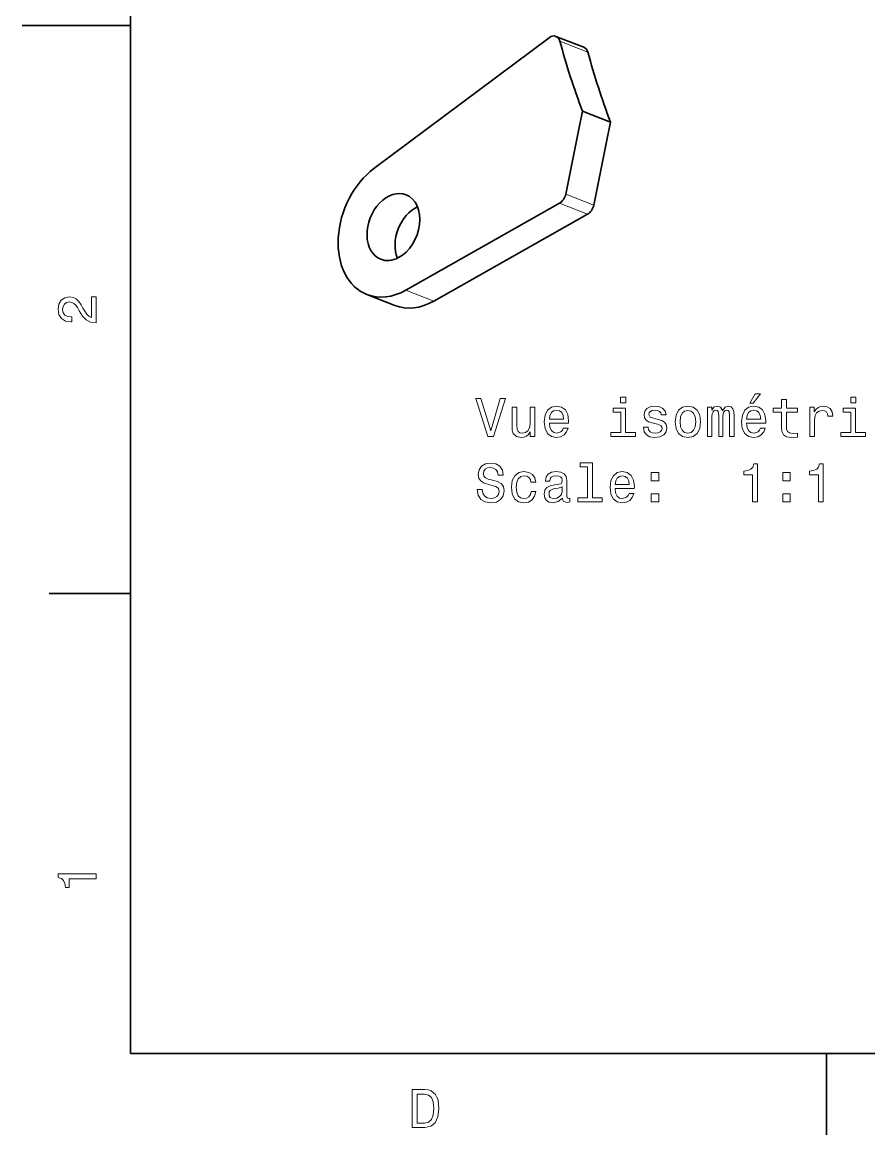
# Model space of a CAD drawing. Extents: x 0 to 297, y 0 to 210.
# Drawn here: x 0 to 78.2, y 2.5 to 105.3 of the extents above; entities that cross this region are included whole.
import ezdxf

# ---------------------------------------------------------------- set-up
doc = ezdxf.new("R2010")
doc.units = 0

msp = doc.modelspace()

# ---------------------------------------------------------------- linework, layer by layer
at = {"color": 7, "lineweight": 35}
for p, q in [((10, 200), (10, 10)), ((32.492271, 91.782646), (48.672188, 103.86676)), ((10, 10), (287, 10))]:
    msp.add_line(p, q, dxfattribs=at)
at = {"color": 7, "lineweight": 35, "ltscale": 0.25}
msp.add_line((10, 105), (0, 105), dxfattribs=at)
at = {"color": 7, "lineweight": 35, "ltscale": 0.069491}
for p, q in [((51.893219, 102.977219), (49.304928, 103.990669)), ((51.751534, 97.077301), (54.339821, 96.063843)), ((34.434357, 79.12178), (31.846066, 80.135239))]:
    msp.add_line(p, q, dxfattribs=at)
at = {"color": 7, "lineweight": 13, "ltscale": 0.069491}
for p, q in [((52.256905, 102.530647), (49.668617, 103.544098)), ((49.640129, 88.575401), (52.228416, 87.561951)), ((50.206806, 89.41349), (52.795097, 88.400032)), ((35.430946, 80.53669), (38.019234, 79.523239))]:
    msp.add_line(p, q, dxfattribs=at)
at = {"color": 7, "lineweight": 35, "ltscale": 0.04225}
for p, q in [((51.417587, 95.420631), (51.751534, 97.077301)), ((54.005875, 94.407181), (54.339821, 96.063843))]:
    msp.add_line(p, q, dxfattribs=at)
at = {"color": 7, "lineweight": 35, "ltscale": 0.153199}
for p, q in [((50.206806, 89.41349), (51.417587, 95.420631)), ((52.795097, 88.400032), (54.005875, 94.407181))]:
    msp.add_line(p, q, dxfattribs=at)
at = {"color": 7, "lineweight": 35, "ltscale": 0.408137}
for p, q in [((49.640129, 88.575401), (35.430946, 80.53669)), ((52.228416, 87.561951), (38.019234, 79.523239))]:
    msp.add_line(p, q, dxfattribs=at)
at = {"color": 7, "lineweight": 35, "ltscale": 0.1875}
for p, q in [((10, 52.5), (2.5, 52.5)), ((74.300003, 10), (74.300003, 2.5))]:
    msp.add_line(p, q, dxfattribs=at)
at = {"color": 7, "lineweight": 13}
for points in [[(6.833213, 77.519447), (6.833213, 79.925072), (6.399496, 79.925072), (6.399496, 78.023773), (6.162464, 78.129684), (5.965778, 78.311241), (5.607709, 78.871033), (5.456412, 79.168587), (5.239553, 79.501442), (4.987392, 79.738472), (4.689842, 79.874641), (4.351945, 79.925072), (3.928314, 79.839333), (3.595461, 79.602303), (3.383646, 79.239189), (3.307997, 78.770172), (3.393732, 78.286018), (3.630764, 77.91787), (4.009006, 77.680832), (4.508286, 77.600143), (4.578891, 77.600143), (4.578891, 78.059074), (4.538545, 78.059074), (4.195605, 78.104462), (3.943444, 78.240631), (3.782061, 78.457489), (3.726585, 78.744957), (3.777017, 79.03746), (3.903098, 79.254318), (4.099784, 79.395531), (4.346902, 79.445961), (4.578891, 79.41066), (4.775577, 79.314842), (4.947046, 79.153458), (5.098343, 78.931557), (5.259727, 78.634003), (5.572406, 78.139771), (5.90526, 77.791786), (6.308718, 77.585014), (6.818084, 77.519447)], [(67.218643, 70.098869), (67.51619, 70.098869), (68.217201, 70.956215), (67.722961, 70.956215)], [(44.15596, 70.527542), (43.278439, 67.546997), (42.375698, 70.527542), (41.896591, 70.527542), (43.026276, 67.022499), (43.530598, 67.022499), (44.635067, 70.527542)], [(55.75034, 70.643539), (55.281319, 70.643539), (55.281319, 70.139214), (55.75034, 70.139214)], [(70.153793, 69.261696), (70.153793, 67.905067), (70.184059, 67.466301), (70.325272, 67.163712), (70.607689, 66.987198), (71.086792, 66.926682), (71.61129, 66.951897), (71.61129, 67.335182), (71.228004, 67.304916), (70.88002, 67.345268), (70.69342, 67.471344), (70.612732, 67.683159), (70.597603, 67.980713), (70.597603, 69.261696), (71.61129, 69.261696), (71.61129, 69.639931), (70.597603, 69.639931), (70.597603, 70.431725), (70.153793, 70.431725), (70.153793, 69.639931), (69.387222, 69.639931), (69.387222, 69.261696)], [(77.002502, 70.643539), (76.533478, 70.643539), (76.533478, 70.139214), (77.002502, 70.139214)], [(47.35841, 69.730713), (46.914604, 69.730713), (46.914604, 68.167313), (46.864174, 67.804199), (46.717918, 67.541954), (46.490974, 67.380569), (46.193424, 67.330139), (45.95639, 67.370483), (45.805096, 67.491516), (45.71936, 67.698288), (45.699188, 67.990799), (45.699188, 69.730713), (45.255383, 69.730713), (45.255383, 67.950455), (45.270512, 67.592384), (45.366333, 67.29483), (45.65884, 67.022499), (46.127861, 66.926682), (46.38002, 66.961983), (46.596882, 67.052757), (46.783482, 67.209099), (46.934776, 67.436043), (46.934776, 67.022499), (47.35841, 67.022499)], [(48.694862, 68.248001), (50.470081, 68.248001), (50.475124, 68.454773), (50.394432, 69.034744), (50.172531, 69.468468), (49.819504, 69.730713), (49.350483, 69.82653), (48.891548, 69.72567), (48.538525, 69.443245), (48.311577, 68.984314), (48.230888, 68.379128), (48.306534, 67.758812), (48.533482, 67.304916), (48.881462, 67.022499), (49.335354, 66.926682), (49.728725, 66.992241), (50.051491, 67.163712), (50.288525, 67.436043), (50.42469, 67.799156), (49.985931, 67.799156), (49.895153, 67.597427), (49.764027, 67.446129), (49.390831, 67.325096), (49.103367, 67.380569), (48.886505, 67.557083), (48.745296, 67.844543), (48.694862, 68.232872)], [(48.694862, 68.621201), (48.75034, 68.969185), (48.886505, 69.226387), (49.093277, 69.382729), (49.365612, 69.438202), (49.632904, 69.382729), (49.839676, 69.226387), (49.965759, 68.969185), (50.011147, 68.621201)], [(55.73521, 67.395699), (55.73521, 69.639931), (54.59544, 69.639931), (54.59544, 69.261696), (55.291405, 69.261696), (55.291405, 67.395699), (54.383625, 67.395699), (54.383625, 67.022499), (56.653076, 67.022499), (56.653076, 67.395699)], [(58.740974, 68.601028), (58.312302, 68.701897), (57.994576, 68.817886), (57.888668, 69.054916), (57.91893, 69.221344), (58.024834, 69.342384), (58.196304, 69.41803), (58.44342, 69.448288), (58.680454, 69.41803), (58.867054, 69.327255), (58.988091, 69.191086), (59.038525, 69.009529), (59.472244, 69.009529), (59.472244, 69.019615), (59.396591, 69.347427), (59.189819, 69.60463), (58.867054, 69.766014), (58.44342, 69.82653), (58.014748, 69.766014), (57.702068, 69.599586), (57.505383, 69.35247), (57.444862, 69.039787), (57.490253, 68.737198), (57.631462, 68.525383), (57.863449, 68.374084), (58.201347, 68.268173), (58.695587, 68.147141), (58.998177, 68.021057), (59.078869, 67.920197), (59.109131, 67.768898), (59.06374, 67.582298), (58.942703, 67.441086), (58.746017, 67.350311), (58.483768, 67.320053), (58.20639, 67.350311), (58.004662, 67.456215), (57.868496, 67.627686), (57.813019, 67.864716), (57.384346, 67.864716), (57.454948, 67.461258), (57.661724, 67.168755), (57.989532, 66.992241), (58.44342, 66.926682), (58.917488, 66.992241), (59.265469, 67.168755), (59.477287, 67.451172), (59.552933, 67.819328), (59.497459, 68.137054), (59.341118, 68.353912), (59.083916, 68.495125)], [(60.319504, 68.374084), (60.400196, 67.758812), (60.632183, 67.304916), (61.00034, 67.022499), (61.494576, 66.926682), (61.983768, 67.022499), (62.351925, 67.299873), (62.583916, 67.753769), (62.669647, 68.374084), (62.583916, 68.989357), (62.351925, 69.448288), (61.983768, 69.72567), (61.494576, 69.82653), (61.00034, 69.72567), (60.632183, 69.443245), (60.400196, 68.989357)], [(60.773392, 68.379128), (60.818783, 68.833015), (60.959991, 69.160828), (61.186939, 69.362556), (61.494576, 69.433159), (61.797169, 69.362556), (62.024117, 69.165871), (62.165325, 68.833015), (62.215759, 68.379128), (62.165325, 67.920197), (62.024117, 67.587341), (61.797169, 67.385612), (61.494576, 67.320053), (61.186939, 67.385612), (60.959991, 67.587341), (60.818783, 67.920197)], [(63.310139, 67.022499), (63.718643, 67.022499), (63.718643, 68.833015), (63.743858, 69.105354), (63.819504, 69.30204), (63.935501, 69.41803), (64.086792, 69.463425), (64.207832, 69.423073), (64.288528, 69.322212), (64.328873, 69.150742), (64.344002, 68.923798), (64.344002, 67.022499), (64.727287, 67.022499), (64.727287, 68.833015), (64.752502, 69.100311), (64.828148, 69.296997), (64.949188, 69.41803), (65.100487, 69.463425), (65.221519, 69.423073), (65.302216, 69.322212), (65.352646, 68.923798), (65.352646, 67.022499), (65.761147, 67.022499), (65.761147, 68.893539), (65.735931, 69.281868), (65.655243, 69.579414), (65.493858, 69.760971), (65.231613, 69.82653), (64.923973, 69.72567), (64.686935, 69.433159), (64.500343, 69.720627), (64.18766, 69.82653), (63.900196, 69.72567), (63.70351, 69.443245), (63.70351, 69.730713), (63.310139, 69.730713)], [(66.911003, 68.248001), (68.686218, 68.248001), (68.691261, 68.454773), (68.610573, 69.034744), (68.388672, 69.468468), (68.035645, 69.730713), (67.56662, 69.82653), (67.107689, 69.72567), (66.754662, 69.443245), (66.527718, 68.984314), (66.447021, 68.379128), (66.522675, 67.758812), (66.749619, 67.304916), (67.097603, 67.022499), (67.551491, 66.926682), (67.944862, 66.992241), (68.267632, 67.163712), (68.504662, 67.436043), (68.640831, 67.799156), (68.202072, 67.799156), (68.11129, 67.597427), (67.980164, 67.446129), (67.606964, 67.325096), (67.319504, 67.380569), (67.102646, 67.557083), (66.961433, 67.844543), (66.911003, 68.232872)], [(66.911003, 68.621201), (66.966476, 68.969185), (67.102646, 69.226387), (67.309418, 69.382729), (67.581757, 69.438202), (67.849045, 69.382729), (68.055817, 69.226387), (68.1819, 68.969185), (68.227287, 68.621201)], [(72.761147, 67.022499), (73.204948, 67.022499), (73.204948, 68.57077), (73.250336, 68.94397), (73.386505, 69.211258), (73.608406, 69.372643), (73.90596, 69.428116), (74.127861, 69.392815), (74.294281, 69.291954), (74.395149, 69.120483), (74.43045, 68.888496), (74.879303, 68.888496), (74.818787, 69.296997), (74.652359, 69.5895), (74.374977, 69.766014), (73.996735, 69.82653), (73.739532, 69.786186), (73.517632, 69.685326), (73.320946, 69.513855), (73.164604, 69.281868), (73.164604, 69.730713), (72.761147, 69.730713)], [(76.987366, 67.395699), (76.987366, 69.639931), (75.847595, 69.639931), (75.847595, 69.261696), (76.543564, 69.261696), (76.543564, 67.395699), (75.635788, 67.395699), (75.635788, 67.022499), (77.905235, 67.022499), (77.905235, 67.395699)], [(42.481606, 62.130569), (42.022675, 62.130569), (42.123539, 61.595985), (42.375698, 61.202614), (42.764027, 60.965584), (43.288525, 60.879848), (43.807976, 60.960541), (44.196304, 61.182442), (44.443424, 61.530426), (44.534203, 61.989357), (44.458553, 62.402905), (44.246738, 62.670193), (43.903797, 62.846706), (43.444862, 62.977833), (43.051491, 63.073654), (42.794289, 63.184605), (42.648033, 63.345985), (42.602646, 63.598148), (42.648033, 63.825092), (42.779156, 63.996563), (42.980888, 64.112556), (43.258263, 64.152901), (43.540684, 64.10247), (43.762589, 63.966305), (43.90884, 63.739357), (43.979446, 63.431721), (44.438381, 63.431721), (44.438381, 63.441807), (44.357689, 63.915871), (44.120655, 64.268898), (43.747456, 64.490799), (43.243134, 64.566444), (42.789246, 64.490799), (42.436218, 64.278984), (42.209274, 63.951176), (42.128582, 63.527542), (42.194141, 63.1493), (42.385784, 62.892097), (42.688381, 62.720627), (43.101925, 62.589504), (43.510426, 62.473507), (43.818062, 62.362556), (44.004662, 62.201176), (44.070225, 61.938927), (44.009705, 61.671635), (43.853363, 61.469906), (43.616333, 61.343826), (43.308697, 61.303478), (42.965755, 61.358955), (42.70351, 61.52034), (42.537083, 61.782585)], [(46.995296, 62.78619), (47.434055, 62.78619), (47.343277, 63.189648), (47.126419, 63.50737), (46.788525, 63.704056), (46.349762, 63.779705), (45.865612, 63.678841), (45.497456, 63.39642), (45.265469, 62.937485), (45.184776, 62.322212), (45.260426, 61.711983), (45.48737, 61.258091), (45.84544, 60.97567), (46.334633, 60.879848), (46.768349, 60.955498), (47.106247, 61.167313), (47.338234, 61.500164), (47.439098, 61.94397), (47.015469, 61.94397), (46.939819, 61.661549), (46.798611, 61.449734), (46.596882, 61.318611), (46.349762, 61.278263), (46.042126, 61.343826), (45.820225, 61.545555), (45.684055, 61.873363), (45.638668, 62.337341), (45.684055, 62.791233), (45.825268, 63.119041), (46.052212, 63.32077), (46.349762, 63.391376), (46.612011, 63.345985), (46.808697, 63.229992), (46.939819, 63.038349)], [(49.915325, 61.328697), (49.915325, 61.313564), (49.94054, 61.142097), (50.01619, 61.021057), (50.333912, 60.925236), (50.581032, 60.965584), (50.581032, 61.308521), (50.475124, 61.293392), (50.333912, 61.358955), (50.308697, 61.560684), (50.308697, 62.9627), (50.248177, 63.32077), (50.071663, 63.572933), (49.764027, 63.724228), (49.330311, 63.779705), (48.906677, 63.719185), (48.593998, 63.547714), (48.397312, 63.280426), (48.331753, 62.927399), (48.331753, 62.897141), (48.730167, 62.897141), (48.765469, 63.108955), (48.876419, 63.260254), (49.057976, 63.351028), (49.315182, 63.386333), (49.562298, 63.361118), (49.738811, 63.285469), (49.844719, 63.154343), (49.88002, 62.97279), (49.859848, 62.760971), (49.77916, 62.655064), (49.577431, 62.604633), (49.199188, 62.564285), (48.765469, 62.473507), (48.457832, 62.312126), (48.276276, 62.059963), (48.220802, 61.686764), (48.271233, 61.353912), (48.427574, 61.106792), (48.679733, 60.950455), (49.027718, 60.894978), (49.496738, 61.000885)], [(52.225124, 64.223511), (52.225124, 61.348869), (51.312298, 61.348869), (51.312298, 60.97567), (53.576706, 60.97567), (53.576706, 61.348869), (52.668926, 61.348869), (52.668926, 64.59671), (51.52916, 64.59671), (51.52916, 64.223511)], [(54.766911, 62.201176), (56.542126, 62.201176), (56.547169, 62.407948), (56.466476, 62.987919), (56.244576, 63.421635), (55.891548, 63.683884), (55.422531, 63.779705), (54.963596, 63.678841), (54.610569, 63.39642), (54.383625, 62.937485), (54.302933, 62.332298), (54.378582, 61.711983), (54.605526, 61.258091), (54.95351, 60.97567), (55.407402, 60.879848), (55.800774, 60.945412), (56.123539, 61.116879), (56.360569, 61.389214), (56.496738, 61.752327), (56.057976, 61.752327), (55.967197, 61.550598), (55.836075, 61.3993), (55.462875, 61.278263), (55.175411, 61.33374), (54.958553, 61.510254), (54.817345, 61.797714), (54.766911, 62.186043)], [(67.475845, 60.97567), (67.934776, 60.97567), (67.934776, 64.500885), (67.591843, 64.500885), (67.50106, 64.193253), (67.319504, 63.986477), (67.04213, 63.86544), (66.658844, 63.825092), (66.658844, 63.467026), (67.475845, 63.467026)], [(73.54789, 60.97567), (74.006821, 60.97567), (74.006821, 64.500885), (73.663879, 64.500885), (73.573105, 64.193253), (73.391548, 63.986477), (73.114166, 63.86544), (72.730888, 63.825092), (72.730888, 63.467026), (73.54789, 63.467026)], [(54.766911, 62.574371), (54.822388, 62.922356), (54.958553, 63.179562), (55.165325, 63.335899), (55.43766, 63.391376), (55.704948, 63.335899), (55.911724, 63.179562), (56.037804, 62.922356), (56.083191, 62.574371)], [(58.110573, 62.932442), (58.806534, 62.932442), (58.806534, 63.683884), (58.110573, 63.683884)], [(70.254662, 62.932442), (70.950623, 62.932442), (70.950623, 63.683884), (70.254662, 63.683884)], [(49.864891, 61.923798), (49.804375, 61.661549), (49.64299, 61.45982), (49.400917, 61.328697), (49.103367, 61.283306), (48.911724, 61.308521), (48.775555, 61.389214), (48.689819, 61.530426), (48.664604, 61.727112), (48.684776, 61.903625), (48.765469, 62.029705), (49.088234, 62.170914), (49.496738, 62.231434), (49.864891, 62.35247)], [(58.110573, 60.97567), (58.806534, 60.97567), (58.806534, 61.727112), (58.110573, 61.727112)], [(70.254662, 60.97567), (70.950623, 60.97567), (70.950623, 61.727112), (70.254662, 61.727112)], [(6.833213, 26.159222), (6.833213, 26.618156), (3.307997, 26.618156), (3.307997, 26.275217), (3.615634, 26.184439), (3.822406, 26.002882), (3.943444, 25.725506), (3.98379, 25.34222), (4.341859, 25.34222), (4.341859, 26.159222)], [(37.194958, 6.666787), (36.029972, 6.666787), (36.029972, 3.166787), (37.194958, 3.166787), (37.744667, 3.277738), (38.153168, 3.615634), (38.405331, 4.165346), (38.496109, 4.916787), (38.415417, 5.683357), (38.314552, 5.985951), (38.173344, 6.228026), (37.764839, 6.555836), (37.497551, 6.636527)], [(37.159653, 6.248199), (37.542938, 6.17255), (37.805187, 5.940562), (37.961525, 5.527017), (38.011959, 4.916787), (37.956482, 4.326729), (37.800144, 3.913184), (37.532852, 3.666066), (37.159653, 3.585375), (36.498989, 3.585375), (36.498989, 6.248199)]]:
    msp.add_lwpolyline(points, close=True, dxfattribs=at)
at = {"color": 7, "lineweight": 35}
for centre in [(118.973709, 122.304214), (121.561996, 121.290764)]:
    msp.add_arc(centre, 71.799588, 195.146363, 200.569943, dxfattribs=at)
for centre, major_axis, start_param, end_param in [((48.940361, 103.059494), (0.364601, 0.931168), 0.0000522012, 0.8580442424), ((48.940361, 103.059494), (0.364601, 0.931168), 5.5115498148, 6.2832375084), ((51.528648, 102.046036), (0.364601, 0.931168), 5.5115498148, 6.2832375084), ((34.289055, 86.37397), (2.442825, 6.2388), 0.8580442424, 3.1415564611), ((34.289055, 86.37397), (1.166723, 2.979721), 6.2831620749, 9.4247547285), ((34.289055, 86.37397), (1.166723, 2.979721), 3.833802403, 6.2831620749), ((49.469696, 89.44664), (0.364601, 0.931168), 3.8656502321, 4.9525704447), ((36.877342, 85.360519), (1.166723, 2.979721), 0.6484267449, 2.4931760479), ((52.057987, 88.433189), (0.364601, 0.931168), 3.8656502321, 4.9525704447), ((34.289055, 86.37397), (1.166723, 2.979721), 3.1415694214, 3.833802403), ((34.289055, 86.37397), (2.442825, 6.2388), 3.1415564611, 3.8656502321), ((36.877342, 85.360519), (2.442825, 6.2388), 3.1415564611, 3.8656502321)]:
    msp.add_ellipse(centre, major_axis=major_axis, ratio=0.7191, start_param=start_param, end_param=end_param, dxfattribs=at)

doc.saveas('drawing.dxf')
